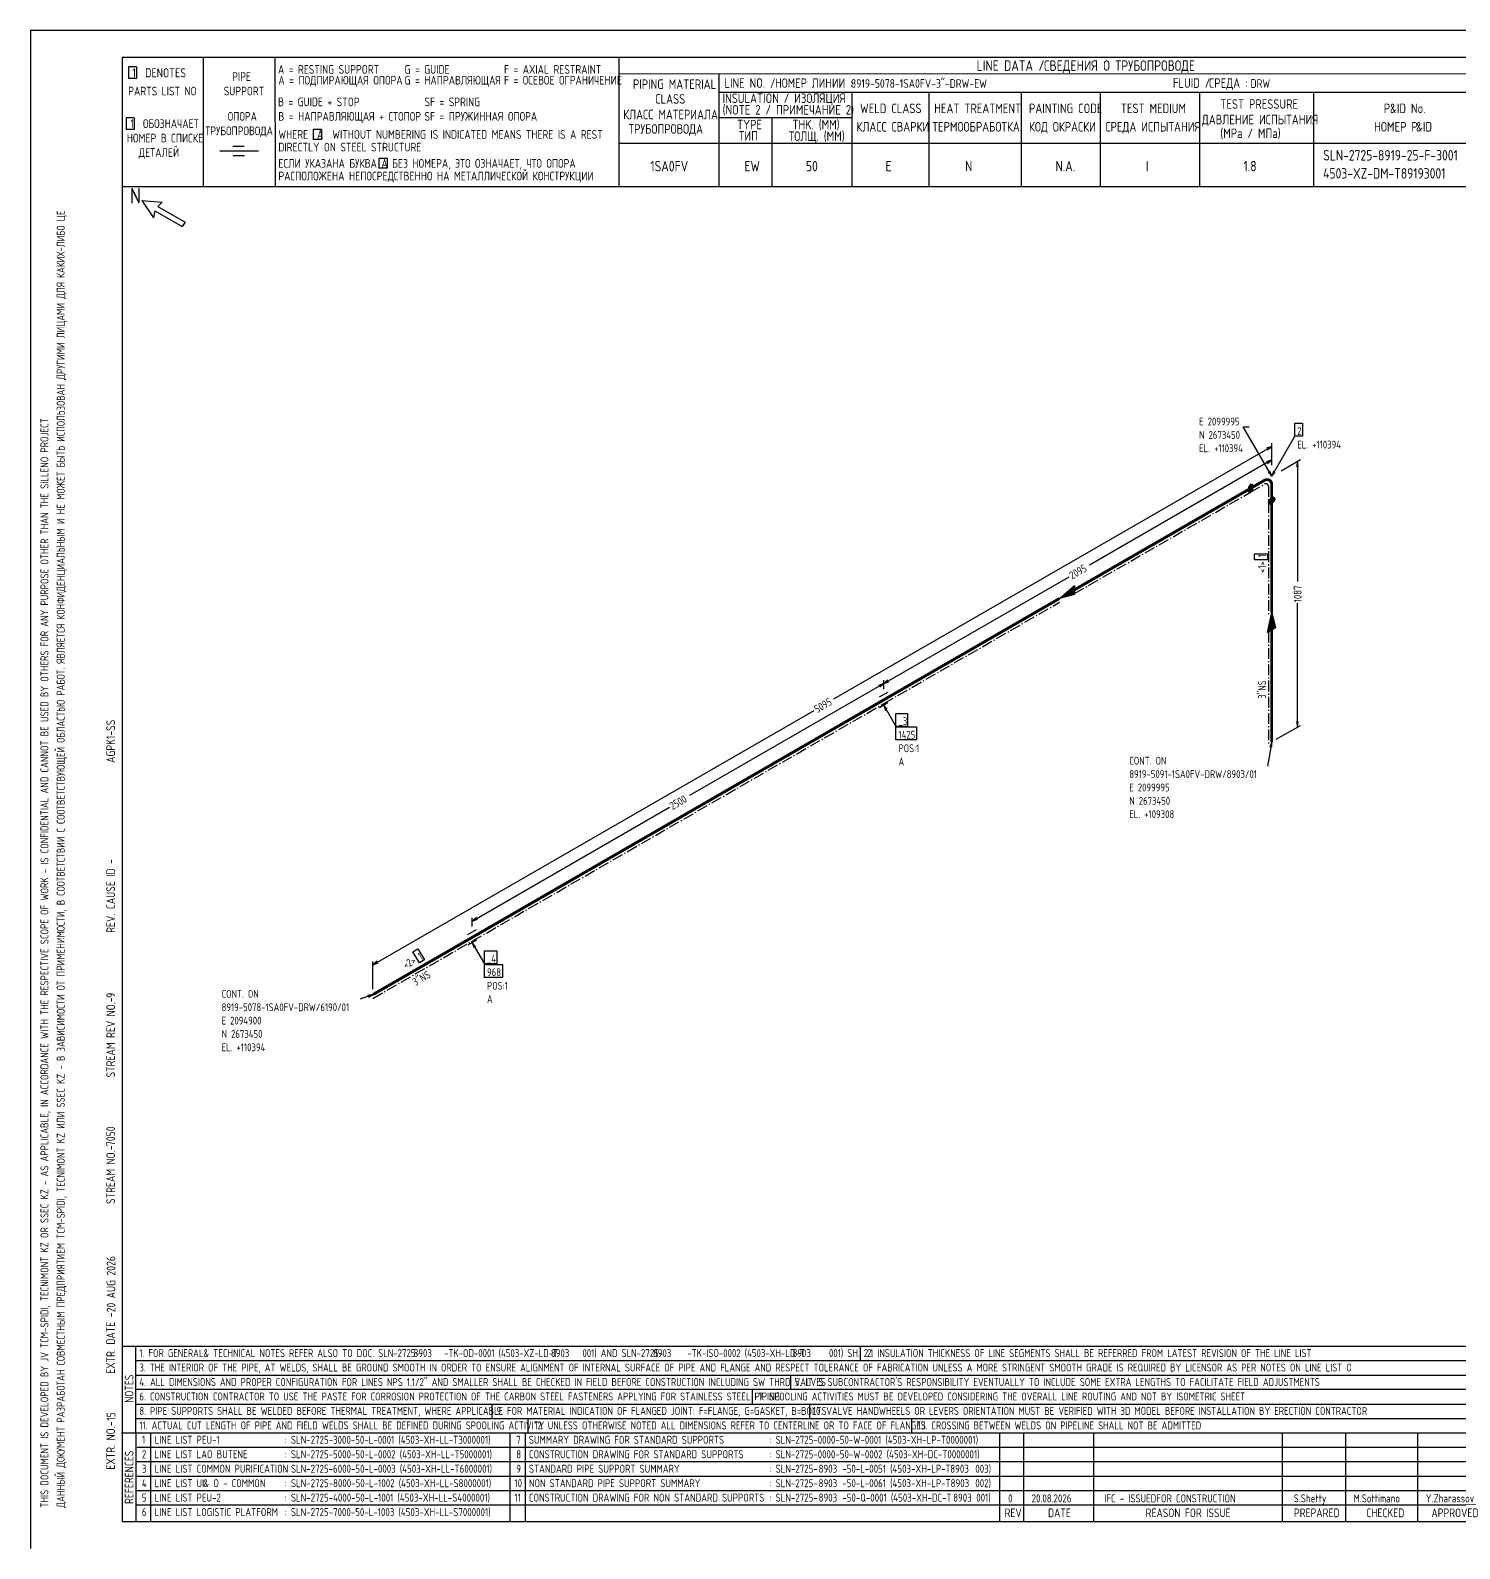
# Model space of a CAD drawing. Extents: x -1005 to 594, y -998 to 420.
# Drawn here: x 0 to 395.2, y 0 to 420 of the extents above; entities that cross this region are included whole.
import ezdxf

# ---------------------------------------------------------------- set-up
doc = ezdxf.new("R2010")
doc.units = 0
doc.linetypes.add('GT111', pattern=[4.5, 3, -0.6, 0.3, -0.6])
doc.styles.add('TTFN17', font='GOST type A')

msp = doc.modelspace()

# ---------------------------------------------------------------- linework, layer by layer
at = {"layer": 'GT_1', "flags": 128}
for points in [[(0, 420), (0, 0)], [(594, 420), (0, 420)], [(589.1, 412.5), (25.4, 412.5)], [(25.4, 412.5), (25.4, 7.5)], [(47.8, 412.5), (47.8, 376.7)], [(67.6, 412.5), (67.7, 376.7)], [(162.7, 412.5), (162.7, 376.7)], [(29.3, 409.9), (27.1, 409.9)], [(27.1, 409.9), (27.1, 406.7)], [(29.3, 409.9), (29.3, 406.7)], [(589.1, 408), (162.7, 407.9)], [(190.3, 407.8), (190.3, 376.7)], [(29.3, 406.7), (27.1, 406.7)], [(190.3, 402.9), (402.7, 402.9)], [(227.1, 402.9), (227.1, 376.7)], [(248.4, 402.9), (248.4, 376.8)], [(273.9, 402.9), (273.9, 376.7)], [(295.8, 402.9), (295.8, 376.7)], [(323.2, 402.9), (323.2, 376.7)], [(354.8, 402.9), (354.8, 376.8)], [(28.7, 395.8), (26.5, 395.8)], [(26.5, 395.8), (26.5, 392.6)], [(28.7, 395.8), (28.7, 392.6)], [(227.1, 395.8), (190.3, 395.8)], [(205, 395.8), (205, 376.7)], [(28.7, 392.6), (26.5, 392.6)], [(80.5, 392.6), (78.2, 392.6)], [(78.2, 392.6), (78.2, 389.8)], [(80.5, 392.6), (80.5, 389.8)], [(63.1, 386.6), (52.4, 386.6)], [(59.1, 387.9), (56, 387.9)], [(80.5, 389.8), (78.2, 389.8)], [(230.2, 388.7), (162.7, 388.7)], [(402.7, 388.7), (226.9, 388.7)], [(59.2, 385.3), (56.1, 385.3)], [(98.6, 384.6), (96.3, 384.6)], [(96.3, 384.6), (96.3, 381.9)], [(98.6, 384.6), (98.6, 381.9)], [(98.6, 381.9), (96.3, 381.9)], [(402.7, 376.7), (25.4, 376.7)], [(30.8, 372.9), (34, 368.1)], [(30.8, 372.9), (36.4, 372.5)], [(34.4, 370.1), (34, 368.1)], [(34.4, 370.1), (42, 365.7)], [(36.4, 372.5), (35.2, 371.3)], [(35.2, 371.3), (42.8, 366.9)], [(42.8, 366.9), (42, 365.7)], [(349.57, 311.3), (351.75, 311.3), (351.75, 307.7), (349.57, 307.7), (349.57, 311.3)], [(343.2, 296.68), (335.32, 310.32), (336.98, 310.32)], [(343.2, 296.68), (349.57, 307.7)], [(343.2, 304.93), (222.07, 235.03)], [(342.07, 303.95), (343.2, 304.93), (341.77, 304.4)], [(343.2, 299.68), (343.2, 305.82)], [(343.2, 301.18), (292.8, 272.07)], [(342.07, 300.2), (343.2, 301.18), (341.77, 300.65)], [(343.2, 299.68), (343.2, 302.07)], [(345.82, 298.18), (351.15, 301.25)], [(350.55, 299.3), (350.32, 300.8), (350.1, 299.3)], [(350.32, 300.8), (350.32, 267.57)], [(336.75, 292.32), (337.35, 292.18), (337.95, 293), (337.95, 294.27), (337.35, 294.43), (336.75, 293.6), (336.75, 292.32)], [(337.04, 294), (337.95, 294)], [(337.19, 294.2), (337.95, 294.2)], [(342.23, 297.8), (343.2, 296.68), (342.68, 298.1)], [(343.73, 298.1), (343.2, 296.68), (344.18, 297.8)], [(336.75, 293.6), (337.95, 293.6)], [(336.75, 293.4), (337.95, 293.4)], [(336.75, 293.2), (337.95, 293.2)], [(336.75, 293), (337.95, 293)], [(336.75, 292.8), (337.81, 292.8)], [(336.75, 292.6), (337.66, 292.6)], [(336.75, 292.4), (337.51, 292.4)], [(336.89, 293.8), (337.95, 293.8)], [(342.6, 290.23), (342.23, 289.4), (342.6, 288.95), (343.8, 289.62), (344.18, 290.45), (343.8, 290.9), (342.6, 290.23)], [(342.41, 289.8), (343.88, 289.8)], [(342.5, 290), (343.97, 290)], [(342.59, 290.2), (344.06, 290.2)], [(342.91, 290.4), (344.15, 290.4)], [(343.27, 290.6), (344.05, 290.6)], [(342.23, 289.4), (343.4, 289.4)], [(342.32, 289.6), (343.76, 289.6)], [(342.39, 289.2), (343.04, 289.2)], [(338.48, 273.57), (338.48, 275.23), (342, 275.23), (342, 273.57), (338.48, 273.57)], [(235.95, 239.3), (287.25, 268.85)], [(288.68, 265.25), (288.68, 263.9), (284.55, 262.85), (288.68, 266.45), (288.68, 264.05), (284.93, 263.07), (288.68, 266.38), (288.68, 264.27), (285.38, 263.3), (288.68, 266.15), (288.68, 264.43), (285.75, 263.6), (288.68, 266), (288.68, 264.57), (286.12, 263.75), (288.68, 265.85), (288.68, 264.73), (286.57, 264.05), (288.68, 265.7), (288.68, 264.95), (286.88, 264.2), (288.68, 265.48), (288.68, 265.1), (287.32, 264.5), (288.68, 265.32), (288.68, 265.25), (284.55, 262.85)], [(350.32, 227.3), (350.32, 261.5)], [(343.2, 254.15), (342, 253.47), (343.2, 258.95), (344.25, 254.75), (342.15, 253.55), (343.2, 258.5), (344.18, 254.68), (342.3, 253.62), (343.2, 257.98), (344.02, 254.6), (342.45, 253.7), (343.2, 257.52), (343.88, 254.53), (342.6, 253.85), (343.2, 257.07), (343.73, 254.45), (342.75, 253.93), (343.2, 256.62), (343.57, 254.38), (342.9, 254), (343.2, 256.18), (343.43, 254.3), (343.05, 254.07), (343.2, 255.72), (343.27, 254.22), (343.2, 254.15), (343.2, 258.95)], [(237.07, 240.28), (235.95, 239.3), (237.38, 239.82)], [(235.95, 237.8), (235.95, 240.2)], [(235.95, 237.8), (235.95, 240.2)], [(235.95, 239.3), (182.25, 208.32)], [(234.82, 238.32), (235.95, 239.3), (234.53, 238.78)], [(234.75, 235.62), (237.07, 236.97)], [(94.72, 161.53), (216.68, 231.88)], [(237.07, 233.97), (234.75, 232.62)], [(236.93, 232.18), (235.95, 233.3), (236.47, 231.88)], [(235.95, 233.3), (239.32, 227.45)], [(239.32, 231.05), (242.55, 231.05), (242.55, 227.45), (239.32, 227.45), (239.32, 231.05)], [(239.32, 227.3), (245.03, 227.3), (245.03, 223.7), (239.32, 223.7), (239.32, 227.3)], [(344.48, 223.93), (351.15, 227.75)], [(350.1, 228.8), (350.32, 227.3), (350.55, 228.8)], [(343.2, 223.18), (342, 216.5)], [(343.2, 221.68), (343.2, 223.18), (342.68, 221.75)], [(122.17, 173.6), (176.7, 205.1)], [(123.3, 174.57), (122.17, 173.6), (123.6, 174.12)], [(122.17, 172.1), (122.17, 174.5)], [(120.97, 169.93), (123.3, 171.28)], [(123.3, 168.28), (120.97, 166.93)], [(105.75, 165.12), (107.17, 165.95), (108.97, 162.88), (107.55, 162.05), (105.75, 165.12)], [(123.15, 166.47), (122.17, 167.6), (122.7, 166.18)], [(122.17, 167.6), (125.55, 161.75)], [(125.55, 165.35), (128.93, 165.35), (128.93, 161.75), (125.55, 161.75), (125.55, 165.35)], [(95.85, 162.5), (94.72, 161.53), (96.15, 162.05)], [(94.72, 154.78), (94.72, 162.43)], [(125.55, 161.6), (130.5, 161.6), (130.5, 158), (125.55, 158), (125.55, 161.6)], [(94.72, 153.28), (91.2, 152)], [(93.45, 152.53), (94.72, 153.28), (93.22, 153.05)], [(25.3, 56), (402.7, 56)], [(29.1, 56), (29.2, 7.5)], [(229.4, 56), (229.4, 52)], [(29.1, 52), (402.7, 52)], [(29.1, 48), (402.7, 48)], [(210.2, 48), (210.2, 44)], [(402.7, 44), (29.1, 44)], [(199.6, 44), (199.6, 40)], [(29.2, 40), (402.7, 40)], [(127.6, 40), (127.6, 36)], [(215.4, 40), (215.4, 36)], [(29.1, 36), (402.7, 36)], [(137.5, 36), (137.5, 32)], [(243.6, 36), (243.6, 32)], [(25.2, 32), (402.7, 32)], [(33.2, 32), (33.2, 7.6)], [(132.6, 32), (132.6, 7.6)], [(136.8, 32), (136.8, 7.6)], [(267.9, 32), (267.9, 7.5)], [(274.6, 32), (274.6, 7.5)], [(293.9, 32), (293.9, 7.5)], [(346.1, 32), (346.1, 7.5)], [(363.6, 32), (363.6, 7.5)], [(383.5, 32), (383.5, 7.5)], [(402.7, 28), (29.5, 28)], [(402.7, 24), (29.1, 24)], [(402.7, 20), (29.1, 20)], [(402.7, 16), (29.1, 16)], [(402.7, 12), (29.2, 12)], [(25.4, 7.5), (589.1, 7.5)], [(0, 0), (0, 0)]]:
    msp.add_lwpolyline(points, dxfattribs=at)
at = {"layer": 'GT_1', "const_width": 0.8, "flags": 128}
for points in [[(341.25, 295.55), (337.35, 293.3)], [(343.2, 289.93), (343.2, 294.43)], [(337.35, 293.3), (288.68, 265.25)], [(343.2, 258.95), (343.2, 289.93)], [(284.55, 262.85), (235.95, 234.8)], [(343.2, 223.18), (343.2, 254.15)], [(235.95, 234.8), (122.17, 169.1)], [(122.17, 169.1), (94.72, 153.28)]]:
    msp.add_lwpolyline(points, dxfattribs=at)
at = {"layer": 'GT_1', "linetype": 'GT111', "flags": 128}
for points in [[(337.35, 292.25), (341.25, 294.5)], [(288.68, 264.2), (337.35, 292.25)], [(342.3, 293.9), (342.3, 289.4)], [(342.3, 289.4), (342.3, 258.43)], [(235.95, 233.75), (284.55, 261.8)], [(342.3, 253.62), (342.3, 222.65)], [(122.17, 168.05), (235.95, 233.75)], [(94.72, 152.22), (122.17, 168.05)]]:
    msp.add_lwpolyline(points, dxfattribs=at)
at = {"layer": 'GT_1', "const_width": 0.8, "flags": 128}
msp.add_lwpolyline([(343.2, 294.43, 0.577571), (341.25, 295.55)], format="xyb", dxfattribs=at)
at = {"layer": 'GT_1', "linetype": 'GT111', "flags": 128}
msp.add_lwpolyline([(342.29, 293.9, 0.577757), (341.25, 294.5)], format="xyb", dxfattribs=at)

# ---------------------------------------------------------------- texts
at = {"layer": 'GT_1', "style": 'TTFN17'}
for s, height, p in [('LINE DATA /', 2.8875, (261.63, 408.8)), ('СВЕДЕНИЯ О ТРУБОПРОВОДЕ', 2.8875, (280.23, 408.8)), (' 1  DENOTES', 2.5025, (26.88, 407)), (' PIPE', 2.406, (54.56, 406)), ('A = RESTING SUPPORT', 2.4062, (68.46, 408)), ('A = ПОДПИРАЮЩАЯ ОПОРА', 2.4062, (68.56, 405)), ('G = GUIDE', 2.406, (103.46, 408)), ('G = НАПРАВЛЯЮЩАЯ', 2.4062, (103.46, 405)), ('F = AXIAL RESTRAINT', 2.4062, (130.96, 408)), ('F = ОСЕВОЕ ОГРАНИЧЕНИЕ', 2.4062, (130.96, 405)), ('PARTS LIST NO', 2.4062, (27.06, 402)), ('SUPPORT', 2.406, (53.46, 402)), ('PIPING MATERIAL', 2.6469, (166.6, 403.8)), ('LINE NO. /', 2.647, (191.9, 404.1)), ('НОМЕР ЛИНИИ :', 2.5987, (205.89, 404.1)), ('8919-5078-1SA0FV-3"-DRW-EW', 2.4062, (226.86, 404.1)), ('FLUID /', 2.647, (315.9, 404.1)), ('СРЕДА :', 2.647, (325.9, 404.1)), ('DRW', 2.406, (337.36, 404.1)), ('B = GUIDE + STOP', 2.4062, (68.46, 399)), ('SF = SPRING', 2.4062, (108.96, 399)), ('CLASS', 2.647, (172.7, 399.7)), ('(NOTE 2 / ПРИМЕЧАНИЕ 2)', 2.6469, (191.4, 396.7)), ('INSULATION / ИЗОЛЯЦИЯ', 2.6469, (191.4, 399.9)), ('WELD CLASS', 2.647, (229.4, 397.1)), ('HEAT TREATMENT', 2.6469, (249.9, 397.1)), ('PAINTING CODE', 2.6469, (276.1, 397.1)), ('TEST MEDIUM', 2.6469, (301.5, 397.1)), ('TEST PRESSURE', 2.6469, (329, 398.3)), ('P', 2.65, (374.2, 397.1)), ('&ID No.', 2.647, (375.91, 397.1)), (' 1  ОБОЗНАЧАЕТ', 2.4062, (26.46, 393)), ('ОПОРА', 2.406, (54.56, 395)), ('B = НАПРАВЛЯЮЩАЯ + СТОПОР', 2.4062, (68.56, 395)), ('SF = ПРУЖИННАЯ ОПОРА', 2.4062, (108.96, 395)), ('КЛАСС МАТЕРИАЛА', 2.6469, (163.9, 395.4)), ('TYPE', 2.647, (195.4, 392.6)), ('THK. (MM)', 2.647, (210.7, 392.6)), ('ДАВЛЕНИЕ ИСПЫТАНИЯ', 2.6469, (323.9, 394)), ('НОМЕР В СПИСКЕ', 2.4062, (26.66, 389)), ('ТРУБОПРОВОДА', 2.4062, (48.36, 391)), ('WHERE  A  WITHOUT NUMBERING IS INDICATED MEANS THERE IS A REST', 2.4062, (68.56, 390)), ('ТРУБОПРОВОДА', 2.6469, (165.4, 391.4)), ('ТИП', 2.647, (195.9, 389.5)), ('ТОЛЩ. (ММ)', 2.647, (209.7, 389.4)), ('КЛАСС СВАРКИ', 2.6469, (228.4, 392)), ('ТЕРМООБРАБОТКА', 2.6469, (249.4, 392)), ('КОД ОКРАСКИ', 2.6469, (276.1, 392)), ('СРЕДА ИСПЫТАНИЯ', 2.6469, (297.2, 392)), ('(MPa / МПа)', 2.6469, (329, 390.2)), ('НОМЕР P', 2.647, (371.5, 392)), ('&ID', 2.647, (383.1, 392)), ('ДЕТАЛЕЙ', 2.406, (29.96, 385)), ('DIRECTLY ON STEEL STRUCTURE', 2.4062, (68.56, 386.5)), ('SLN-2725-8919-25-F-3001', 2.8875, (357.43, 384)), ('ЕСЛИ УКАЗАНА БУКВА A БЕЗ НОМЕРА, ЭТО ОЗНАЧАЕТ, ЧТО ОПОРА', 2.4062, (68.56, 382)), ('1SA0FV', 2.888, (171.43, 381)), ('EW', 2.888, (197.43, 381)), ('50', 2.888, (214.43, 381)), ('E', 2.89, (236.43, 381)), ('N', 2.89, (258.43, 381)), ('N.A.', 2.888, (283.43, 381)), ('I', 2.89, (308.43, 381)), ('1.8', 2.888, (335.43, 381)), ('РАСПОЛОЖЕНА НЕПОСРЕДСТВЕННО НА МЕТАЛЛИЧЕСКОЙ КОНСТРУКЦИИ', 2.4062, (68.56, 378.5)), ('4503-XZ-DM-T89193001', 2.8875, (357.43, 379)), ('N', 4.33, (27.55, 372.1)), ('E 2099995', 2.166, (323.14, 310.7)), ('N 2673450', 2.166, (323.14, 307)), ('2', 2.17, (350.27, 308.07)), ('EL. +110394', 2.1656, (323.14, 303.31)), ('EL. +110394', 2.1656, (350.27, 304.32)), ('_3', 2.166, (240.03, 227.82)), ('1425', 2.166, (240.03, 224.07)), ('A', 2.17, (240.03, 216.63)), ('POS:1', 2.166, (240.03, 220.32)), ('CONT. ON', 2.166, (303.83, 216.88)), ('8919-5091-1SA0FV-DRW/8903/01', 2.1656, (303.83, 213.18)), ('E 2099995', 2.166, (303.83, 209.48)), ('N 2673450', 2.166, (303.83, 205.78)), ('EL. +109308', 2.1656, (303.83, 202.09)), ('_4', 2.166, (126.25, 162.12)), ('968', 2.166, (126.25, 158.38)), ('POS:1', 2.166, (126.25, 154.62)), ('CONT. ON', 2.166, (52.87, 152.38)), ('A', 2.17, (126.25, 150.93)), ('8919-5078-1SA0FV-DRW/6190/01', 2.1656, (52.87, 148.68)), ('E 2094900', 2.166, (52.87, 144.98)), ('N 2673450', 2.166, (52.87, 141.28)), ('EL. +110394', 2.1656, (52.87, 137.59)), ('1. FOR GENERAL', 2.1849, (30.13, 53)), ('& TECHNICAL NOTES REFER ALSO TO DOC. SLN-2725-      -TK-OD-0001 (4503-XZ-LD-T      001) AND SLN-2725-      -TK-ISO-0002 (4503-XH-LD-T      001) SH. 2.1', 2.18487, (47.87, 53)), ('8903', 2.185, (105.93, 53)), ('8903', 2.185, (143.93, 53)), ('8903', 2.185, (172.13, 53)), ('8903', 2.185, (210.73, 53)), ('2. INSULATION THICKNESS OF LINE SEGMENTS SHALL BE REFERRED FROM LATEST REVISION OF THE LINE LIST', 2.1849, (231.33, 53)), ('3. THE INTERIOR OF THE PIPE, AT WELDS, SHALL BE GROUND SMOOTH IN ORDER TO ENSURE ALIGNMENT OF INTERNAL SURFACE OF PIPE AND FLANGE AND RESPECT TOLERANCE OF FABRICATION UNLESS A MORE STRINGENT SMOOTH GRADE IS REQUIRED BY LICENSOR AS PER NOTES ON LINE LIST O', 2.18487, (30.13, 49)), ('4. ALL DIMENSIONS AND PROPER CONFIGURATION FOR LINES NPS 1.1/2" AND SMALLER SHALL BE CHECKED IN FIELD BEFORE CONSTRUCTION INCLUDING SW THRD VALVES', 2.18487, (30.13, 45)), ("5. IT IS SUBCONTRACTOR'S RESPONSIBILITY EVENTUALLY TO INCLUDE SOME EXTRA LENGTHS TO FACILITATE FIELD ADJUSTMENTS", 2.18487, (211.33, 45)), ('6. CONSTRUCTION CONTRACTOR TO USE THE PASTE FOR CORROSION PROTECTION OF THE CARBON STEEL FASTENERS APPLYING FOR STAINLESS STEEL PIPING', 2.18487, (30.13, 41)), ('7. SPOOLING ACTIVITIES MUST BE DEVELOPED CONSIDERING THE OVERALL LINE ROUTING AND NOT BY ISOMETRIC SHEET', 2.18487, (201.33, 41)), ('8. PIPE SUPPORTS SHALL BE WELDED BEFORE THERMAL TREATMENT, WHERE APPLICABLE', 2.1849, (30.13, 37)), ('9. FOR MATERIAL INDICATION OF FLANGED JOINT: F=FLANGE, G=GASKET, B=BOLTS', 2.1849, (128.83, 37)), ('10. VALVE HANDWHEELS OR LEVERS ORIENTATION MUST BE VERIFIED WITH 3D MODEL BEFORE INSTALLATION BY ERECTION CONTRACTOR', 2.18487, (216.33, 37)), ('11. ACTUAL CUT LENGTH OF PIPE AND FIELD WELDS SHALL BE DEFINED DURING SPOOLING ACTIVITY', 2.1849, (30.13, 33)), ('12. UNLESS OTHERWISE NOTED ALL DIMENSIONS REFER TO CENTERLINE OR TO FACE OF FLANGES', 2.1849, (139.33, 33)), ('13. CROSSING BETWEEN WELDS ON PIPELINE SHALL NOT BE ADMITTED', 2.1849, (245.33, 33)), ('1', 2.21, (30.83, 29)), ('LINE LIST PEU-1', 2.2138, (34.33, 29)), (': SLN-2725-3000-50-L-0001 (4503-XH-LL-T3000001)', 2.2138, (70.33, 29)), ('7', 2.21, (134.33, 29)), ('SUMMARY DRAWING FOR STANDARD SUPPORTS', 2.2138, (137.83, 29)), (': SLN-2725-0000-50-W-0001 (4503-XH-LP-T0000001)', 2.2138, (204.33, 29)), ('2', 2.21, (30.83, 25)), ('LINE LIST LAO BUTENE', 2.2138, (34.33, 25)), (': SLN-2725-5000-50-L-0002 (4503-XH-LL-T5000001)', 2.2138, (70.33, 25)), ('8', 2.21, (134.33, 25)), ('CONSTRUCTION DRAWING FOR STANDARD SUPPORTS', 2.2138, (137.83, 25)), (': SLN-2725-0000-50-W-0002 (4503-XH-DC-T0000001)', 2.2138, (204.33, 25)), ('3', 2.21, (30.83, 21)), ('LINE LIST COMMON PURIFICATION', 2.2138, (34.33, 21)), (': SLN-2725-6000-50-L-0003 (4503-XH-LL-T6000001)', 2.2138, (70.33, 21)), ('9', 2.21, (134.33, 21)), ('STANDARD PIPE SUPPORT SUMMARY', 2.2138, (137.83, 21)), (': SLN-2725-      -50-L-0051 (4503-XH-LP-T      003)', 2.2138, (204.33, 21)), ('8903', 2.214, (217.93, 21)), ('8903', 2.214, (254.33, 21)), ('4', 2.21, (30.83, 17)), ('LINE LIST UI', 2.2138, (34.33, 17)), ('& O - COMMON', 2.2138, (47.85, 17)), (': SLN-2725-8000-50-L-1002 (4503-XH-LL-S8000001)', 2.2138, (70.33, 17)), ('10', 2.214, (133.83, 17)), ('NON STANDARD PIPE SUPPORT SUMMARY', 2.2138, (137.83, 17)), (': SLN-2725-      -50-L-0061 (4503-XH-LP-T      002)', 2.2138, (204.33, 17)), ('8903', 2.214, (217.93, 17)), ('8903', 2.214, (254.43, 17)), ('5', 2.21, (30.83, 13)), ('LINE LIST PEU-2', 2.2138, (34.33, 13)), (': SLN-2725-4000-50-L-1001 (4503-XH-LL-S4000001)', 2.2138, (70.33, 13)), ('11', 2.214, (133.83, 13)), ('CONSTRUCTION DRAWING FOR NON STANDARD SUPPORTS', 2.2138, (137.83, 13)), (': SLN-2725-      -50-Q-0001 (4503-XH-DC-T      001)', 2.2138, (204.33, 13)), ('8903', 2.214, (217.93, 13)), ('8903', 2.214, (255.13, 13)), ('0', 2.21, (270.33, 12.8)), ('20.08.2026', 2.214, (276.83, 12.8)), ('IFC - ISSUEDFOR CONSTRUCTION', 2.2138, (296.93, 12.8)), ('S.Shetty', 2.214, (349.33, 12.8)), ('M.Sottimano', 2.2138, (365.83, 12.8)), ('Y.Zharassov', 2.2138, (385.83, 12.8)), ('6', 2.21, (30.83, 9)), ('LINE LIST LOGISTIC PLATFORM', 2.2138, (34.33, 9)), (': SLN-2725-7000-50-L-1003 (4503-XH-LL-S7000001)', 2.2138, (70.33, 9)), ('REV', 2.406, (269.36, 8.7)), ('DATE', 2.406, (281.36, 8.7)), ('REASON FOR ISSUE', 2.4062, (308.36, 8.7)), ('PREPARED', 2.406, (349.36, 8.7)), ('CHECKED', 2.406, (369.36, 8.7)), ('APPROVED', 2.406, (387.36, 8.7))]:
    msp.add_text(s, height=height, dxfattribs=at).set_placement(p)
for s, height, rotation, p in [('ДАННЫЙ ДОКУМЕНТ РАЗРАБОТАН СОВМЕСТНЫМ ПРЕДПРИЯТИЕМ TCM-SPIDI, TECNIMONT KZ ИЛИ SSEC KZ - В ЗАВИСИМОСТИ ОТ ПРИМЕНИМОСТИ, В СООТВЕТСТВИИ С СООТВЕТСТВУЮЩЕЙ ОБЛАСТЬЮ РАБОТ. ЯВЛЯЕТСЯ КОНФИДЕНЦИАЛЬНЫМ И НЕ МОЖЕТ БЫТЬ ИСПОЛЬЗОВАН ДРУГИМИ ЛИЦАМИ ДЛЯ КАКИХ-ЛИБО ЦЕ', 2.21375, 90, (9.5, 11.33)), ('THIS DOCUMENT IS DEVELOPED BY JV TCM-SPIDI, TECNIMONT KZ OR SSEC KZ - AS APPLICABLE, IN ACCORDANCE WITH THE RESPECTIVE SCOPE OF WORK - IS CONFIDENTIAL AND CANNOT BE USED BY OTHERS FOR ANY PURPOSE OTHER THAN THE SILLENO PROJECT', 2.21375, 90, (5, 11.33)), ('1', 2.17, 90, (341.62, 274.26)), ('<1>', 2.166, 90, (341.62, 269.9)), ('2095', 2.166, 30, (288.06, 268.06)), ('1087', 2.166, 90, (351.47, 261.81)), ('3"NS', 2.166, 90, (341.62, 235.09)), ('5095', 2.166, 30, (217.51, 231.09)), ('AGPK1-SS', 2.406, 90, (23.4, 217.36)), ('2500', 2.166, 30, (177.55, 204.28)), ('REV. CAUSE ID -', 2.4062, 90, (23.4, 170.36)), ('1', 2.17, 30, (107.95, 162.68)), ('<2>', 2.166, 30, (103.77, 160.27)), ('3"NS', 2.166, 30, (106.47, 155.58)), ('9', 2.41, 90, (23.4, 152.36)), ('STREAM REV NO.-', 2.4062, 90, (23.4, 130.36)), ('7050', 2.406, 90, (23.4, 111.36)), ('STREAM NO.-', 2.4062, 90, (23.4, 95.36)), ('20 AUG 2026', 2.4062, 90, (23.5, 65.36)), ('EXTR. DATE -', 2.4062, 90, (23.4, 48.36)), ('NOTES', 2.406, 90, (28.5, 40.36)), ('EXTR. NO.-', 2.406, 90, (23.4, 21.86)), ('15', 2.406, 90, (23.5, 35.36)), ('REFERENCES', 2.406, 90, (28.5, 12.36))]:
    msp.add_text(s, height=height, rotation=rotation, dxfattribs=at).set_placement(p)

doc.saveas('drawing.dxf')
